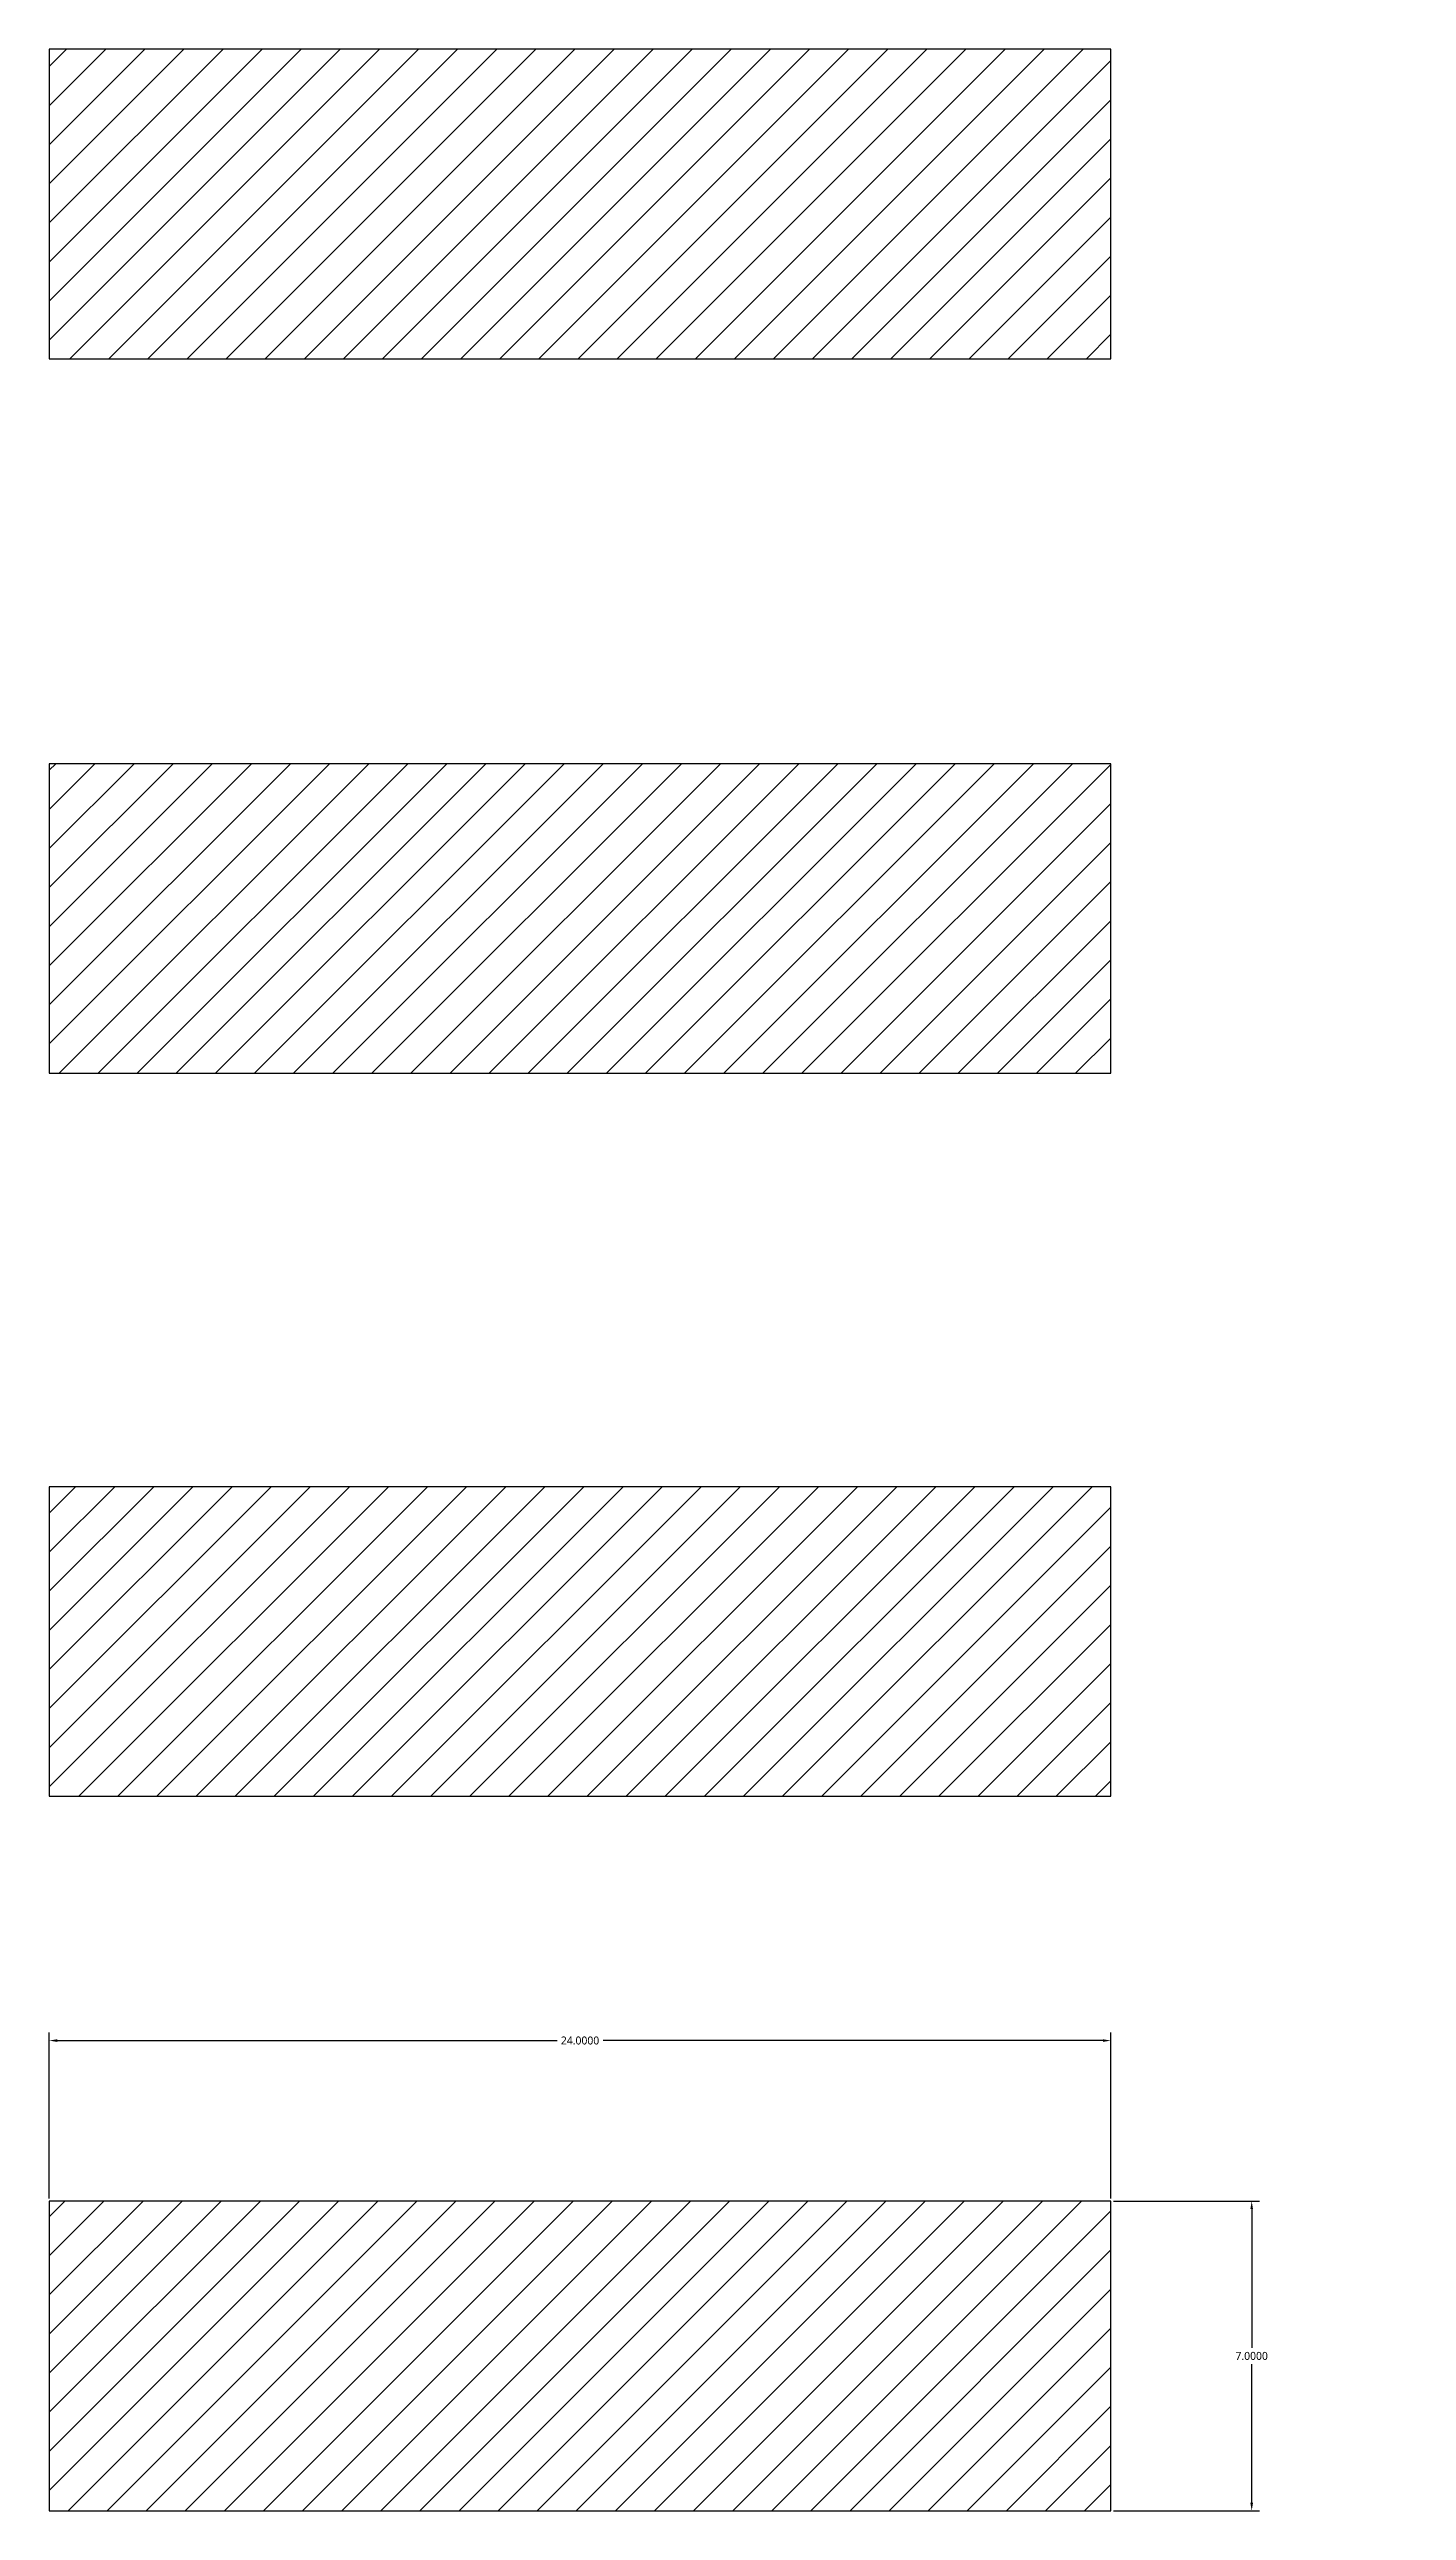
# Model space of a CAD drawing. Header units: centimetres. Extents: x 0 to 362, y 0 to 80.
# Drawn here: x 300.3 to 331, y 20.5 to 76.2 of the extents above; entities that cross this region are included whole.
import ezdxf

# ---------------------------------------------------------------- set-up
doc = ezdxf.new("R2010")
doc.units = ezdxf.units.CM
doc.header["$MEASUREMENT"] = 0
doc.styles.get("Standard").update_dxf_attribs({"font": 'malgun.ttf'})
doc.dimstyles.get("Standard").update_dxf_attribs({"dimtxt": 0.18, "dimasz": 0.18, "dimexe": 0.18, "dimexo": 0.0625, "dimgap": 0.09, "dimtad": 0, "dimtih": 1, "dimtoh": 1, "dimdec": 4, "dimzin": 0, "dimdsep": 46, "dimtxsty": 'Standard', "dimcen": 0.09, "dimadec": 0, "dimazin": 0, "dimtfac": 1, "dimtdec": 4, "dimtofl": 0, "dimtmove": 0, "dimatfit": 3, "dimfxl": 1, "dimtolj": 1, "dimtzin": 0, "dimarcsym": 0})

# ---------------------------------------------------------------- blocks, each defined once
blk = doc.blocks.new('*D15')
at = {"color": 0, "lineweight": -2, "transparency": 16777216}
for p, q in [((300.302, 27.599), (300.302, 31.347)), ((300.482, 31.167), (311.783, 31.167)), ((324.122, 31.167), (312.821, 31.167)), ((324.302, 27.599), (324.302, 31.347))]:
    blk.add_line(p, q, dxfattribs=at)
at = {"color": 0, "transparency": 16777216}
for points in [[(300.482, 31.197), (300.482, 31.137), (300.302, 31.167)], [(324.122, 31.197), (324.122, 31.137), (324.302, 31.167)]]:
    blk.add_solid(points, dxfattribs=at)
at = {"layer": 'Defpoints', "color": 0, "transparency": 16777216}
for p in [(300.302, 31.167), (300.302, 27.536), (324.302, 27.536)]:
    blk.add_point(p, dxfattribs=at)
at = {"color": 0, "transparency": 16777216, "insert": (312.302, 31.167), "char_height": 0.18, "attachment_point": 5}
blk.add_mtext('\\A1;24.0000', dxfattribs=at)
blk = doc.blocks.new('*D16')
at = {"color": 0, "lineweight": -2, "transparency": 16777216}
for p, q in [((324.365, 27.536), (327.665, 27.536)), ((327.485, 27.356), (327.485, 24.219)), ((327.485, 20.716), (327.485, 23.853)), ((324.365, 20.536), (327.665, 20.536))]:
    blk.add_line(p, q, dxfattribs=at)
at = {"color": 0, "transparency": 16777216}
for points in [[(327.455, 27.356), (327.515, 27.356), (327.485, 27.536)], [(327.455, 20.716), (327.515, 20.716), (327.485, 20.536)]]:
    blk.add_solid(points, dxfattribs=at)
at = {"layer": 'Defpoints', "color": 0, "transparency": 16777216}
for p in [(324.302, 27.536), (327.485, 27.536), (324.302, 20.536)]:
    blk.add_point(p, dxfattribs=at)
at = {"color": 0, "transparency": 16777216, "insert": (327.485, 24.036), "char_height": 0.18, "attachment_point": 5}
blk.add_mtext('\\A1;7.0000', dxfattribs=at)

msp = doc.modelspace()

# ---------------------------------------------------------------- hatches: boundary and pattern name
h = msp.add_hatch()
h.set_pattern_fill('ANSI31', color=256, scale=5)
h.paths.add_polyline_path([(324.30238, 76.18915), (300.30238, 76.18915), (300.30238, 69.18915), (324.30238, 69.18915)])
h.paths.add_polyline_path([(361.67939, 76.18915), (337.67939, 76.18915), (337.67939, 69.18915), (361.67939, 69.18915)])
h.paths.add_polyline_path([(361.67939, 60.03628), (337.67939, 60.03628), (337.67939, 53.03628), (361.67939, 53.03628)])
h.paths.add_polyline_path([(324.30238, 60.03628), (300.30238, 60.03628), (300.30238, 53.03628), (324.30238, 53.03628)])
h.paths.add_polyline_path([(324.30238, 43.68915), (300.30238, 43.68915), (300.30238, 36.68915), (324.30238, 36.68915)])
h.paths.add_polyline_path([(361.67939, 43.68915), (337.67939, 43.68915), (337.67939, 36.68915), (361.67939, 36.68915)])
h.paths.add_polyline_path([(361.67939, 27.53628), (337.67939, 27.53628), (337.67939, 20.53628), (361.67939, 20.53628)])
h.paths.add_polyline_path([(324.30238, 27.53628), (300.30238, 27.53628), (300.30238, 20.53628), (324.30238, 20.53628)])

# ---------------------------------------------------------------- linework, layer by layer
for p, q in [((300.30238, 76.18915), (300.30238, 69.18915)), ((324.30238, 76.18915), (300.30238, 76.18915)), ((324.30238, 69.18915), (324.30238, 76.18915)), ((300.30238, 69.18915), (324.30238, 69.18915)), ((300.30238, 60.03628), (300.30238, 53.03628)), ((324.30238, 60.03628), (300.30238, 60.03628)), ((324.30238, 53.03628), (324.30238, 60.03628)), ((300.30238, 53.03628), (324.30238, 53.03628)), ((300.30238, 43.68915), (300.30238, 36.68915)), ((324.30238, 43.68915), (300.30238, 43.68915)), ((324.30238, 36.68915), (324.30238, 43.68915)), ((300.30238, 36.68915), (324.30238, 36.68915)), ((300.30238, 27.53628), (300.30238, 20.53628)), ((324.30238, 27.53628), (300.30238, 27.53628)), ((324.30238, 20.53628), (324.30238, 27.53628)), ((300.30238, 20.53628), (324.30238, 20.53628))]:
    msp.add_line(p, q)

# ---------------------------------------------------------------- dimensions: what is measured, and where the dimension line sits
dim = msp.add_linear_dim(base=(300.30238, 31.16661), p1=(324.30238, 27.53628), p2=(300.30238, 27.53628), dimstyle='Standard')
dim.commit()
dim.dimension.update_dxf_attribs({"geometry": '*D15', "text_midpoint": (312.30238, 31.16661)})
dim = msp.add_linear_dim(base=(327.48472, 27.53628), p1=(324.30238, 20.53628), p2=(324.30238, 27.53628), angle=90, dimstyle='Standard')
dim.commit()
dim.dimension.update_dxf_attribs({"geometry": '*D16', "text_midpoint": (327.48472, 24.03628)})

doc.saveas('drawing.dxf')
